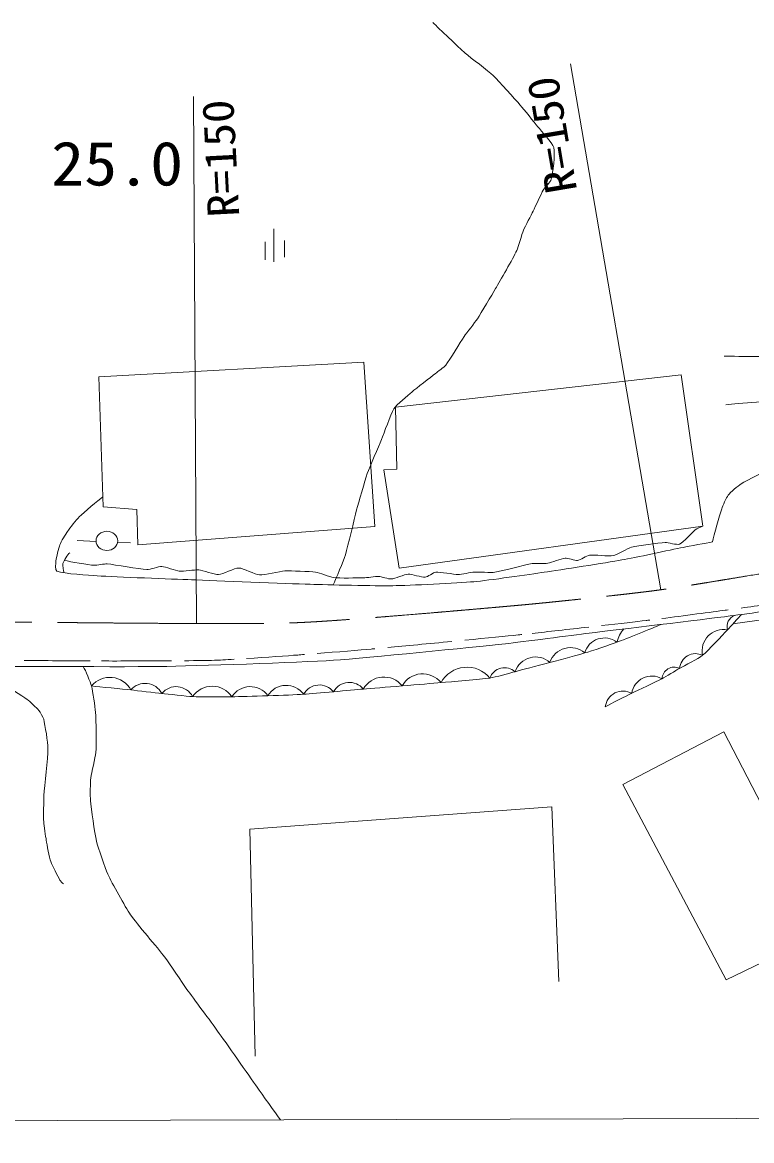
# Model space of a CAD drawing. Units: millimetres, scale not verified. Extents: x 40000 to 680000, y 20000 to 380000.
# Drawn here: x 479657 to 522086, y 263401 to 328488 of the extents above; entities that cross this region are included whole.
import ezdxf
from ezdxf.enums import TextEntityAlignment as Align

# ---------------------------------------------------------------- set-up
doc = ezdxf.new("R2010")
doc.units = ezdxf.units.MM
doc.header["$LTSCALE"] = 1000
doc.linetypes.add('CHAIN', pattern=[18.5, 12, -1.5, 3.5, -1.5])
for name, color, linetype, lineweight in [('M-BGD', 7, 'Continuous', 13), ('M-BMK', 2, 'CHAIN', 13), ('M-STR-HTXT', 7, 'Continuous', 13)]:
    doc.layers.add(name, color=color, linetype=linetype, lineweight=lineweight)
doc.styles.add('ＭＳ ゴシック', font='')
doc.styles.get('ＭＳ ゴシック').set_extended_font_data('MS Gothic')

msp = doc.modelspace()

# ---------------------------------------------------------------- linework, layer by layer
at = {"layer": 'M-BGD'}
for p, q in [((494290, 314559), (494290, 316468)), ((493787, 315717), (493787, 314663)), ((494908, 314815), (494908, 315784)), ((482854, 298332), (483944, 298282)), ((485197, 298225), (485940, 298191)), ((521002, 293482), (527868, 294410)), ((492883, 281532), (493195, 268312))]:
    msp.add_line(p, q, dxfattribs=at)
for points in [[(500155, 299143), (499525, 308707), (484103, 307858)], [(501450, 302488), (501363, 306091), (517980, 307974)], [(517980, 307974), (519241, 299171), (501589, 296714)], [(484103, 307858), (484367, 300282), (486312, 300141)], [(501589, 296714), (500687, 302441), (501450, 302488)], [(486312, 300141), (486376, 298085), (500155, 299143)], [(510860, 272668), (510471, 282829), (492883, 281532)]]:
    msp.add_lwpolyline(points, dxfattribs=at)
msp.add_lwpolyline([(514602, 284135), (520598, 272769), (526488, 275588), (520474, 287193)], close=True, dxfattribs=at)
for centre, radius, start, end in [((521383, 293306), 727, 113.64919, 193.99501), ((522250, 292869), 1390, 123.65904, 123.88327), ((521383, 293306), 727, 81.70506, 82.40217), ((515883, 292066), 1666, 137.91434, 168.08097), ((520453, 291905), 1246, 79.59909, 191.88903), ((513525, 291469), 1190, 52.28997, 164.57992), ((511547, 290833), 1264, 48.9033, 161.19325), ((518820, 290819), 927, 63.42456, 175.71451), ((505527, 289235), 1721, 39.19426, 151.48421), ((509520, 290287), 1264, 48.9033, 161.19325), ((517586, 290241), 718, 64.50569, 176.79564), ((484747, 288978), 1388, 28.09084, 140.38079), ((500687, 289019), 1366, 38.56288, 150.85283), ((502947, 289205), 1366, 38.56288, 150.85283), ((507716, 290018), 909, 48.13612, 160.42607), ((516275, 289269), 1174, 59.54635, 171.8363), ((486802, 288929), 1087, 27.51483, 139.80478), ((488601, 288737), 1087, 27.93441, 140.22435), ((490700, 288472), 1377, 33.52191, 145.81186), ((492917, 288569), 1258, 35.86138, 148.15133), ((495004, 288642), 1258, 35.86138, 148.15133), ((496942, 288873), 1049, 38.89107, 151.18102), ((498678, 289026), 1049, 38.89107, 151.18102), ((514604, 288530), 1038, 60.70232, 172.99227)]:
    msp.add_arc(centre, radius, start, end, dxfattribs=at)
msp.add_ellipse((484574, 298309), major_axis=(630, 0), ratio=0.887417, dxfattribs=at)
for points, knots in [([(497733, 295747), (497905, 296085), (498336, 297142), (498450, 297504), (498611, 298017), (498961, 299592), (499101, 300111), (499217, 300536), (499580, 301807), (499727, 302222), (499871, 302627), (500390, 303809), (500554, 304207), (500700, 304563), (501069, 305667), (501276, 305992), (501428, 306233), (502094, 306786), (502311, 306971), (502577, 307198), (503414, 307836), (503688, 308053), (503809, 308149), (504192, 308416), (504286, 308538), (504530, 308850), (505136, 309873), (505360, 310200), (505505, 310413), (505988, 311019), (506129, 311235), (506353, 311578), (506978, 312637), (507183, 312992), (507437, 313431), (508202, 314747), (508421, 315205), (508528, 315429), (508710, 316158), (508806, 316388), (508903, 316620), (509267, 317280), (509378, 317505), (509498, 317748), (509829, 318492), (509963, 318728), (510040, 318864), (510391, 319202), (510428, 319353), (510517, 319713), (510667, 320842), (510575, 321201), (510499, 321497), (509833, 322172), (509644, 322411), (509442, 322667), (508834, 323429), (508620, 323675), (508315, 324025), (507389, 325070), (507051, 325390), (506749, 325676), (505741, 326418), (505429, 326693), (505038, 327038), (503905, 328115), (503541, 328488)], [0, 0, 0, 0, 1, 1, 1, 2, 2, 2, 3, 3, 3, 4, 4, 4, 5, 5, 5, 6, 6, 6, 7, 7, 7, 8, 8, 8, 9, 9, 9, 10, 10, 10, 11, 11, 11, 12, 12, 12, 13, 13, 13, 14, 14, 14, 15, 15, 15, 16, 16, 16, 17, 17, 17, 18, 18, 18, 19, 19, 19, 20, 20, 20, 21, 21, 21, 22, 22, 22, 22]), ([(520497, 309064), (521296, 309038), (523694, 309035), (524493, 309058), (524724, 309065), (525408, 309197), (525639, 309214), (525972, 309238), (526975, 309279), (527308, 309262), (527445, 309254), (527842, 309133), (527973, 309092), (528109, 309050), (528526, 308928), (528644, 308848), (528737, 308785), (528933, 308503), (528990, 308407), (529079, 308258), (529319, 307793), (529370, 307627), (529425, 307450), (529519, 306896), (529513, 306711), (529505, 306493), (529360, 305850), (529303, 305639), (529250, 305447), (529042, 304886), (528963, 304703), (528897, 304550), (528658, 304109), (528577, 303963), (528478, 303786), (528194, 303246), (528068, 303088), (527896, 302874), (527292, 302312), (527098, 302118), (526927, 301948), (526434, 301416), (526243, 301270), (526031, 301108), (525329, 300721), (525096, 300592), (524940, 300505), (524432, 300308), (524296, 300191), (524218, 300124), (524069, 299824), (524086, 299723), (524114, 299556), (524394, 299117), (524499, 298984), (524529, 298946), (524683, 298896), (524730, 298909)], [0, 0, 0, 0, 1, 1, 1, 2, 2, 2, 3, 3, 3, 4, 4, 4, 5, 5, 5, 6, 6, 6, 7, 7, 7, 8, 8, 8, 9, 9, 9, 10, 10, 10, 11, 11, 11, 12, 12, 12, 13, 13, 13, 14, 14, 14, 15, 15, 15, 16, 16, 16, 17, 17, 17, 18, 18, 18, 19, 19, 19, 19]), ([(519807, 298250), (519896, 298639), (520221, 299791), (520348, 300169), (520404, 300336), (520611, 300827), (520718, 300967), (520840, 301124), (521299, 301518), (521469, 301622), (521827, 301843), (522965, 302391), (523340, 302581), (523616, 302722), (524468, 303104), (524726, 303275), (524885, 303379), (525300, 303779), (525401, 303939), (525461, 304034), (525513, 304380), (525496, 304490), (525472, 304644), (525276, 305075), (525201, 305212), (525093, 305413), (524731, 305997), (524584, 306171), (524518, 306250), (524259, 306455), (524157, 306456), (523441, 306465), (521294, 306322), (520585, 306219)], [0, 0, 0, 0, 1, 1, 1, 2, 2, 2, 3, 3, 3, 4, 4, 4, 5, 5, 5, 6, 6, 6, 7, 7, 7, 8, 8, 8, 9, 9, 9, 10, 10, 10, 11, 11, 11, 11]), ([(484346, 300869), (484054, 300659), (483226, 299964), (482968, 299713), (482811, 299560), (482409, 299038), (482284, 298858), (482182, 298711), (481904, 298247), (481838, 298080), (481767, 297901), (481631, 297339), (481610, 297149), (481597, 297029), (481554, 296592), (481667, 296550), (482109, 296389), (483534, 296305), (484003, 296275), (485102, 296204), (488405, 296089), (489506, 296045), (490886, 295990), (495026, 295822), (496406, 295781), (497367, 295753), (500249, 295683), (501210, 295699), (502155, 295714), (504989, 295849), (505931, 295933), (506753, 296006), (509207, 296364), (510024, 296484), (510928, 296616), (513636, 297035), (514535, 297196), (515251, 297324), (517384, 297785), (518097, 297927), (518438, 297996), (519464, 298189), (519807, 298250)], [0, 0, 0, 0, 1, 1, 1, 2, 2, 2, 3, 3, 3, 4, 4, 4, 5, 5, 5, 6, 6, 6, 7, 7, 7, 8, 8, 8, 9, 9, 9, 10, 10, 10, 11, 11, 11, 12, 12, 12, 13, 13, 13, 14, 14, 14, 14]), ([(482101, 297175), (482442, 297089), (483486, 296915), (483836, 296886), (483988, 296873), (484440, 296980), (484592, 296968), (485056, 296930), (486433, 296660), (486898, 296638), (487076, 296630), (487592, 296826), (487770, 296817), (487981, 296807), (488578, 296566), (488788, 296546), (489013, 296525), (489692, 296638), (489917, 296619), (490153, 296598), (490834, 296336), (491070, 296347), (491317, 296359), (491996, 296732), (492243, 296730), (492499, 296728), (493204, 296345), (493459, 296328), (493756, 296309), (494631, 296541), (494928, 296556), (495285, 296573), (496361, 296536), (496716, 296488), (496932, 296459), (497545, 296199), (497762, 296173), (498107, 296132), (499150, 296150), (499497, 296158), (499675, 296163), (500206, 296243), (500384, 296236), (500532, 296230), (500963, 296079), (501111, 296091), (501317, 296107), (501898, 296361), (502104, 296372), (502304, 296382), (502889, 296183), (503088, 296197), (503225, 296207), (503575, 296477), (503713, 296488), (503972, 296509), (504747, 296352), (505007, 296352), (505198, 296353), (505761, 296481), (505952, 296493), (506192, 296507), (506916, 296448), (507153, 296483), (507575, 296546), (508807, 296905), (509227, 296977), (509424, 297011), (510028, 296979), (510226, 297011), (510432, 297045), (511021, 297283), (511229, 297302), (511376, 297316), (511809, 297153), (511956, 297171), (512107, 297190), (512502, 297456), (512653, 297476), (512927, 297513), (513763, 297401), (514034, 297452), (514265, 297496), (514877, 297880), (515105, 297937), (515487, 298032), (516661, 298182), (517053, 298208), (517222, 298219), (517736, 298056), (517892, 298121), (518119, 298216), (518613, 298794), (518807, 298945), (518885, 299005), (519148, 299142), (519241, 299171)], [0, 0, 0, 0, 1, 1, 1, 2, 2, 2, 3, 3, 3, 4, 4, 4, 5, 5, 5, 6, 6, 6, 7, 7, 7, 8, 8, 8, 9, 9, 9, 10, 10, 10, 11, 11, 11, 12, 12, 12, 13, 13, 13, 14, 14, 14, 15, 15, 15, 16, 16, 16, 17, 17, 17, 18, 18, 18, 19, 19, 19, 20, 20, 20, 21, 21, 21, 22, 22, 22, 23, 23, 23, 24, 24, 24, 25, 25, 25, 26, 26, 26, 27, 27, 27, 28, 28, 28, 29, 29, 29, 30, 30, 30, 31, 31, 31, 32, 32, 32, 32]), ([(482410, 297614), (482299, 297519), (482059, 297138), (482020, 296997), (481991, 296891), (482035, 296548), (482090, 296453)], [0, 0, 0, 0, 1, 1, 1, 2, 2, 2, 2]), ([(460401, 291101), (462228, 291084), (463752, 291082), (464883, 291068), (466704, 291045), (472166, 291036), (473986, 291030), (476718, 291022), (484914, 290961), (487646, 290999), (489669, 291028), (495735, 291230), (497753, 291362), (499759, 291494), (505758, 292109), (507757, 292321), (508733, 292424), (511654, 292818), (512629, 292938), (514272, 293141), (519204, 293723), (520845, 293939), (521866, 294073), (524085, 294384), (526092, 294668)], [0, 0, 0, 0, 1, 1, 1, 2, 2, 2, 3, 3, 3, 4, 4, 4, 5, 5, 5, 6, 6, 6, 7, 7, 7, 8, 8, 8, 8]), ([(516864, 293789), (518074, 293944), (519844, 294178), (520545, 294272), (520598, 294279), (520655, 294287), (520716, 294295)], [0, 0, 0, 0, 1, 1, 1, 2, 2, 2, 2]), ([(513356, 293375), (514426, 293497), (515391, 293608), (515944, 293674), (516007, 293681), (516079, 293690), (516158, 293700)], [0, 0, 0, 0, 1, 1, 1, 2, 2, 2, 2]), ([(513574, 288657), (513880, 288816), (514803, 289283), (515113, 289436), (515462, 289608), (516524, 290100), (516870, 290281), (517081, 290391), (517689, 290769), (517895, 290889), (518162, 291043), (518995, 291455), (519235, 291648), (519557, 291908), (520393, 292830), (520678, 293130), (520844, 293305), (521330, 293842), (521488, 294025)], [0, 0, 0, 0, 1, 1, 1, 2, 2, 2, 3, 3, 3, 4, 4, 4, 5, 5, 5, 6, 6, 6, 6]), ([(483678, 289863), (484137, 289818), (485513, 289680), (485971, 289631), (486330, 289593), (487407, 289470), (487766, 289432), (488125, 289393), (489201, 289263), (489561, 289246), (490018, 289223), (491391, 289223), (491848, 289232), (492684, 289250), (495189, 289329), (496023, 289379), (496719, 289420), (498800, 289626), (499494, 289684), (500398, 289761), (503111, 289978), (504015, 290057), (504584, 290106), (506295, 290239), (506860, 290323), (507159, 290367), (508031, 290618), (508323, 290695), (509135, 290910), (511572, 291552), (512378, 291785), (512758, 291895), (513883, 292272), (514253, 292410), (514772, 292604), (516312, 293224), (516819, 293444)], [0, 0, 0, 0, 1, 1, 1, 2, 2, 2, 3, 3, 3, 4, 4, 4, 5, 5, 5, 6, 6, 6, 7, 7, 7, 8, 8, 8, 9, 9, 9, 10, 10, 10, 11, 11, 11, 12, 12, 12, 12]), ([(505409, 292530), (506684, 292654), (507843, 292768), (508498, 292836), (508562, 292843), (508632, 292850), (508707, 292858)], [0, 0, 0, 0, 1, 1, 1, 2, 2, 2, 2]), ([(492705, 291462), (493839, 291534), (495103, 291625), (495680, 291666), (495786, 291674), (495919, 291684), (496071, 291695)], [0, 0, 0, 0, 1, 1, 1, 2, 2, 2, 2]), ([(496813, 291753), (497913, 291839), (499350, 291957), (499948, 292012), (500016, 292018), (500090, 292025), (500168, 292032)], [0, 0, 0, 0, 1, 1, 1, 2, 2, 2, 2]), ([(479770, 291351), (481319, 291336), (482643, 291325), (483540, 291320), (483562, 291320), (483585, 291320), (483609, 291320)], [0, 0, 0, 0, 1, 1, 1, 2, 2, 2, 2]), ([(483201, 290989), (483327, 290779), (483615, 290099), (483678, 289863), (483758, 289564), (483892, 288642), (483912, 288333), (483943, 287866), (483965, 286459), (483932, 285992), (483910, 285691), (483669, 284810), (483636, 284510), (483607, 284250), (483598, 283462), (483621, 283201), (483664, 282724), (483858, 281298), (483967, 280832), (484060, 280435), (484461, 279274), (484632, 278904), (484858, 278415), (485644, 276995), (485948, 276550), (486305, 276029), (487549, 274595), (487930, 274091), (488206, 273724), (488966, 272576), (489233, 272202), (489583, 271714), (490664, 270271), (491014, 269782), (491481, 269133), (492853, 267165), (493315, 266511), (493584, 266130), (494398, 264989), (494671, 264610)], [0, 0, 0, 0, 1, 1, 1, 2, 2, 2, 3, 3, 3, 4, 4, 4, 5, 5, 5, 6, 6, 6, 7, 7, 7, 8, 8, 8, 9, 9, 9, 10, 10, 10, 11, 11, 11, 12, 12, 12, 13, 13, 13, 13]), ([(489086, 291334), (489806, 291340), (490426, 291349), (490826, 291360), (491093, 291368), (491505, 291389), (491984, 291417)], [0, 0, 0, 0, 1, 1, 1, 2, 2, 2, 2]), ([(475419, 290669), (475690, 290677), (476506, 290602), (476771, 290544), (477116, 290468), (478132, 290151), (478452, 290003), (478768, 289857), (479644, 289288), (479926, 289084), (480079, 288974), (480497, 288585), (480618, 288440), (480693, 288350), (480869, 288038), (480896, 287924), (480976, 287591), (481146, 286571), (481147, 286228), (481149, 285678), (480945, 284036), (480913, 283486), (480895, 283181), (480883, 282265), (480899, 281960), (480911, 281742), (481011, 281096), (481049, 280881), (481092, 280631), (481224, 279880), (481306, 279640), (481384, 279413), (481724, 278776), (481842, 278568), (481872, 278515), (481996, 278379), (482046, 278344)], [0, 0, 0, 0, 1, 1, 1, 2, 2, 2, 3, 3, 3, 4, 4, 4, 5, 5, 5, 6, 6, 6, 7, 7, 7, 8, 8, 8, 9, 9, 9, 10, 10, 10, 11, 11, 11, 12, 12, 12, 12])]:
    msp.add_open_spline(points, degree=3, knots=knots, dxfattribs=at)
for points in [[(521472, 294398), (522407, 294526), (523675, 294701), (524904, 294870)], [(509316, 292924), (510204, 293020), (511428, 293157), (512610, 293290)], [(500914, 292101), (501927, 292196), (503311, 292328), (504652, 292457)], [(484254, 291318), (485321, 291316), (486931, 291318), (488342, 291328)]]:
    msp.add_open_spline(points, degree=3, dxfattribs=at)
at = {"layer": 'M-BMK'}
msp.add_open_spline([(463206, 293781), (464264, 293795), (465404, 293811), (465938, 293806), (468877, 293776), (477695, 293596), (480634, 293570), (483616, 293543), (492562, 293437), (495542, 293544), (498186, 293639), (506096, 294341), (508732, 294579), (510348, 294724), (515189, 295236), (516795, 295462), (518943, 295764), (525355, 296866), (527495, 297214), (528508, 297379), (531549, 297869), (532563, 298028), (533545, 298182), (536494, 298639), (537479, 298778), (538439, 298913), (541319, 299317), (542285, 299395), (543276, 299475), (546258, 299564), (547253, 299566), (548222, 299568), (551128, 299462), (552096, 299414), (552857, 299376), (555137, 299211), (555895, 299139), (556659, 299065), (558945, 298791), (559704, 298683), (559928, 298651), (560285, 298595), (560696, 298528)], degree=3, knots=[0, 0, 0, 0, 1, 1, 1, 2, 2, 2, 3, 3, 3, 4, 4, 4, 5, 5, 5, 6, 6, 6, 7, 7, 7, 8, 8, 8, 9, 9, 9, 10, 10, 10, 11, 11, 11, 12, 12, 12, 13, 13, 13, 14, 14, 14, 14], dxfattribs=at)
at = {"layer": 'M-STR-HTXT'}
for p, q in [((511542, 326083), (516795, 295462)), ((489606, 324164), (489784, 293499))]:
    msp.add_line(p, q, dxfattribs=at)
msp.add_lwpolyline([(349997, 264183), (540953, 264751), (556282, 263401)], dxfattribs=at)

# ---------------------------------------------------------------- texts
at = {"layer": 'M-BGD', "style": 'ＭＳ ゴシック', "width": 1.1}
msp.add_text('25.0', height=2566, dxfattribs=at).set_placement((481332, 318223), align=Align.BOTTOM_LEFT)
at = {"layer": 'M-STR-HTXT', "style": 'ＭＳ ゴシック', "width": 1.1}
for rotation, p in [(99.62, (512480, 318796)), (92.98, (492831, 317217))]:
    msp.add_text('R=150', height=1833, rotation=rotation, dxfattribs=at).set_placement(p, align=Align.BOTTOM_LEFT)

doc.saveas('drawing.dxf')
